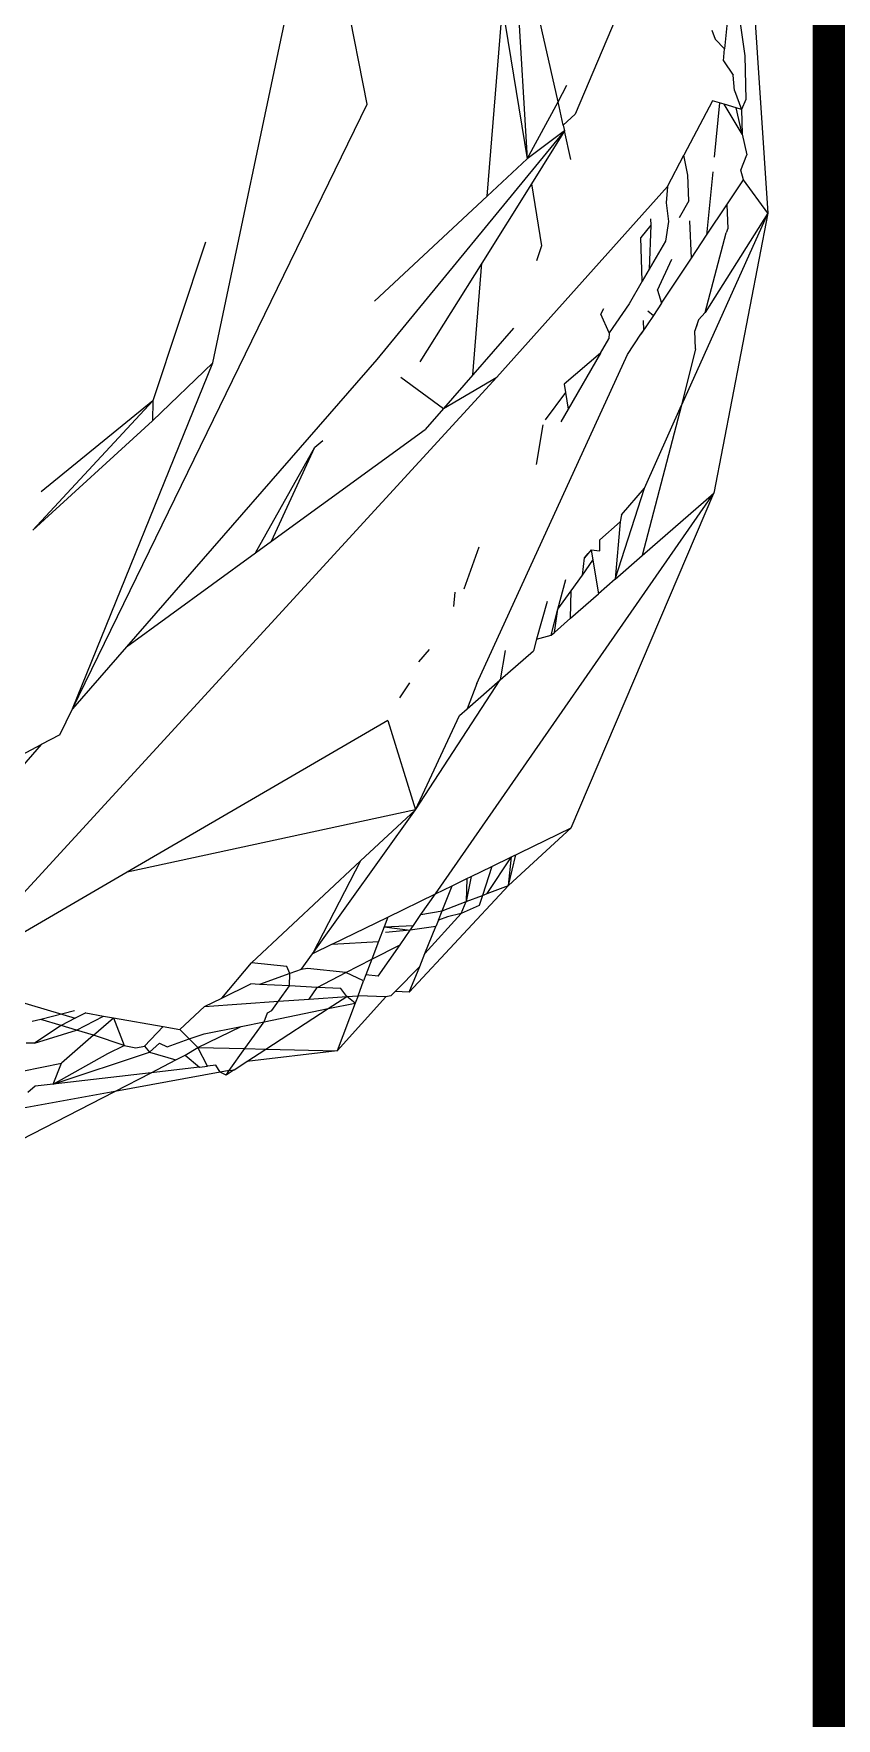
# Model space of a CAD drawing. Header units: millimetres. Extents: x 0 to 460473, y -68369 to 85219.
# Drawn here: x 231439.83 to 231444.77, y -38079.33 to -38068.96 of the extents above; entities that cross this region are included whole.
import ezdxf

# ---------------------------------------------------------------- set-up
doc = ezdxf.new("R2010")
doc.units = ezdxf.units.MM
doc.header["$LTSCALE"] = 50
doc.linetypes.add('HIDDEN2', pattern=[0.1875, 0.125, -0.0625])
doc.layers.add('fur', color=6, linetype='Continuous')
doc.layers.add('hid', color=8, linetype='HIDDEN2')

msp = doc.modelspace()

# ---------------------------------------------------------------- linework, layer by layer
at = {"layer": 'fur', "color": 40, "lineweight": 50, "true_color": 0xf8d731, "const_width": 20}
msp.add_lwpolyline([(231454.62857818, -37422.47504293), (231454.62857818, -39432.25663589), (230244.58358802, -39432.25663589), (230244.58358802, -37422.47504293)], close=True, dxfattribs=at)
at = {"layer": 'hid'}
for p, q in [((231444.17855229, -38067.40033116), (231444.35197767, -38070.0665924)), ((231440.93821631, -38070.98678581), (231441.58954578, -38067.88859025)), ((231441.8867125, -38069.3960277), (231441.58954578, -38067.88859025)), ((231442.77596284, -38068.11255619), (231442.87210933, -38069.73254141)), ((231443.06190046, -38069.38195098), (231442.77596284, -38068.11255619)), ((231444.13439803, -38068.559364), (231444.21236394, -38069.09945333)), ((231443.52346833, -38068.61428839), (231443.16724799, -38069.4573517)), ((231442.62589395, -38069.96211466), (231442.71987144, -38068.80386749)), ((231442.71987144, -38068.80386749), (231442.87210933, -38069.73254141)), ((231444.10427664, -38068.87171521), (231444.08651241, -38069.05592588)), ((231444.00851429, -38068.94061848), (231444.02975035, -38068.99722542)), ((231444.08651241, -38069.05592588), (231444.02975035, -38068.99722542)), ((231444.07940829, -38069.12959386), (231444.08651241, -38069.05592588)), ((231444.21236394, -38069.09945333), (231444.21770626, -38069.3679182)), ((231444.07940829, -38069.12959386), (231444.13857343, -38069.21874161)), ((231443.06190046, -38069.38195098), (231443.11683943, -38069.28046533)), ((231444.14777316, -38069.31182759), (231444.13857343, -38069.21874161)), ((231444.14777316, -38069.31182759), (231444.19186386, -38069.42935596)), ((231440.07328955, -38073.11519543), (231441.8867125, -38069.3960277)), ((231442.87210933, -38069.73254141), (231443.06190046, -38069.38195098)), ((231443.0942224, -38069.52544136), (231443.06190046, -38069.38195098)), ((231444.01187644, -38069.37569745), (231443.83691176, -38069.70967243)), ((231444.08486051, -38069.39745573), (231444.01187644, -38069.37569745)), ((231444.05445145, -38069.38839007), (231444.02226657, -38069.72213915)), ((231444.15840266, -38069.41938039), (231444.08486051, -38069.39745573)), ((231444.19549329, -38069.58173571), (231444.08486051, -38069.39745573)), ((231444.19186386, -38069.42935596), (231444.15840266, -38069.41938039)), ((231444.19549329, -38069.58173571), (231444.15840266, -38069.41938039)), ((231444.21770626, -38069.3679182), (231444.19186386, -38069.42935596)), ((231443.16724799, -38069.4573517), (231443.0942224, -38069.52544136)), ((231443.0942224, -38069.52544136), (231443.10210984, -38069.5612166)), ((231444.19186386, -38069.42935596), (231444.19549329, -38069.58173571)), ((231443.10210984, -38069.5612166), (231441.94633334, -38070.9677887)), ((231443.10210984, -38069.5612166), (231442.87210933, -38069.73254141)), ((231443.10210984, -38069.5612166), (231442.8975059, -38069.88746425)), ((231443.14097046, -38069.73747753), (231443.10210984, -38069.5612166)), ((231444.19549329, -38069.58173571), (231444.22448658, -38069.70864683)), ((231442.87210933, -38069.73254141), (231442.62589395, -38069.96211466)), ((231443.73531258, -38069.90360633), (231443.83691176, -38069.70967243)), ((231443.85974952, -38069.83237071), (231443.83691176, -38069.70967243)), ((231444.18690481, -38069.80178297), (231444.22448658, -38069.70864683)), ((231443.86696149, -38069.99024909), (231443.85974952, -38069.83237071)), ((231444.01361761, -38069.81182679), (231443.97586758, -38070.20328518)), ((231444.20217564, -38069.86229013), (231444.18690481, -38069.80178297)), ((231442.8975059, -38069.88746425), (231442.59248882, -38070.37382391)), ((231443.73531258, -38069.90360633), (231442.68521918, -38071.07577228)), ((231442.8975059, -38069.88746425), (231442.96002237, -38070.2688241)), ((231443.73531258, -38069.90360633), (231443.72766463, -38070.00339768)), ((231444.10093376, -38070.01483873), (231444.20217564, -38069.86229013)), ((231444.35197767, -38070.0665924), (231444.20217564, -38069.86229013)), ((231442.62589395, -38069.96211466), (231441.93270279, -38070.6084518)), ((231443.72766463, -38070.00339768), (231443.74166035, -38070.11896823)), ((231443.86696149, -38069.99024909), (231443.80629212, -38070.09498527)), ((231443.97586758, -38070.20328518), (231444.10093376, -38070.01483873)), ((231444.10093376, -38070.01483873), (231444.10632676, -38070.16061953)), ((231443.63296543, -38070.14058115), (231443.5717573, -38070.21580288)), ((231443.63296543, -38070.14058115), (231443.62350309, -38070.41054195)), ((231443.63104127, -38070.10264083), (231443.63296543, -38070.14058115)), ((231443.74166035, -38070.11896823), (231443.72217921, -38070.24019305)), ((231444.35197767, -38070.0665924), (231443.82226492, -38071.24718344)), ((231443.88307972, -38070.34309548), (231443.87263046, -38070.11434912)), ((231444.35197767, -38070.0665924), (231443.96775933, -38070.67771471)), ((231444.35197767, -38070.0665924), (231444.02050084, -38071.78866388)), ((231440.8922082, -38070.24463528), (231440.56867964, -38071.22108352)), ((231443.57989882, -38070.4858179), (231443.5717573, -38070.21580288)), ((231443.72217921, -38070.24019305), (231443.62350309, -38070.41054195)), ((231443.88307972, -38070.34309548), (231443.97586758, -38070.20328518)), ((231443.96775933, -38070.67771471), (231444.09733395, -38070.18860962)), ((231444.10632676, -38070.16061953), (231444.09733395, -38070.18860962)), ((231442.96002237, -38070.2688241), (231442.92877813, -38070.36057153)), ((231443.67386202, -38070.5408553), (231443.76273951, -38070.35014696)), ((231443.69947157, -38070.61975143), (231443.88307972, -38070.34309548)), ((231442.59248882, -38070.37382391), (231442.21162729, -38070.98112)), ((231442.53666191, -38071.06187536), (231442.59248882, -38070.37382391)), ((231443.62350309, -38070.41054195), (231443.57989882, -38070.4858179)), ((231443.57989882, -38070.4858179), (231443.49931471, -38070.62493376)), ((231443.67386202, -38070.5408553), (231443.69947157, -38070.61975143)), ((231443.32446904, -38070.68783009), (231443.34278755, -38070.65286347)), ((231443.49931471, -38070.62493376), (231443.3759209, -38070.80314707)), ((231443.69947157, -38070.61975143), (231443.64894973, -38070.69587641)), ((231443.3759209, -38070.80314707), (231443.32446904, -38070.68783009)), ((231443.64894973, -38070.69587641), (231443.57179834, -38070.81212609)), ((231443.58895808, -38070.78627026), (231443.58716733, -38070.7268799)), ((231443.61446851, -38070.66829857), (231443.64894973, -38070.69587641)), ((231443.92579515, -38070.72252369), (231443.90357194, -38070.7916934)), ((231443.92579515, -38070.72252369), (231443.91138092, -38070.76738795)), ((231443.96775933, -38070.67771471), (231443.92579515, -38070.72252369)), ((231442.78764652, -38070.77499865), (231442.53666191, -38071.06187536)), ((231443.32366444, -38070.92816647), (231443.37463565, -38070.84017266)), ((231443.3759209, -38070.80314707), (231443.37463565, -38070.84017266)), ((231443.48999754, -38070.93538139), (231443.57179834, -38070.81212609)), ((231443.57179834, -38070.81212609), (231443.58895808, -38070.78627026)), ((231443.90857116, -38070.90113217), (231443.90357194, -38070.7916934)), ((231441.94633334, -38070.9677887), (231440.40581812, -38072.73395817)), ((231442.56108173, -38072.95995089), (231443.48999754, -38070.93538139)), ((231443.32366444, -38070.92816647), (231443.09919978, -38071.11782714)), ((231443.32366444, -38070.92816647), (231443.12447834, -38071.27203013)), ((231443.90857116, -38070.90113217), (231443.82226492, -38071.24718344)), ((231442.68521918, -38071.07577228), (231439.28908159, -38074.77387662)), ((231440.07328955, -38073.11519543), (231440.93821631, -38070.98678581)), ((231440.56649697, -38071.34509275), (231440.93821631, -38070.98678581)), ((231442.09455525, -38071.07614499), (231442.35631107, -38071.26801732)), ((231442.53666191, -38071.06187536), (231442.35631107, -38071.26801732)), ((231442.35631107, -38071.26801732), (231442.68521918, -38071.07577228)), ((231443.10763246, -38071.16926772), (231442.98352023, -38071.33863785)), ((231443.09919978, -38071.11782714), (231443.10763246, -38071.16926772)), ((231443.10763246, -38071.16926772), (231443.12447834, -38071.27203013)), ((231439.82885636, -38072.01729578), (231440.56867964, -38071.22108352)), ((231440.56867964, -38071.22108352), (231439.88000177, -38071.78176514)), ((231440.56867964, -38071.22108352), (231440.56649697, -38071.34509275)), ((231442.35631107, -38071.26801732), (231442.24314664, -38071.39736485)), ((231443.12447834, -38071.27203013), (231443.07868261, -38071.35108929)), ((231443.82226492, -38071.24718344), (231443.58014531, -38072.17331427)), ((231443.59321821, -38071.75766859), (231443.82226492, -38071.24718344)), ((231439.82885636, -38072.01729578), (231440.56649697, -38071.34509275)), ((231442.96774934, -38071.36874153), (231442.92682925, -38071.61324037)), ((231441.29775534, -38072.08510451), (231442.24314664, -38071.39736485)), ((231441.56432536, -38071.50652178), (231441.61394064, -38071.46625007)), ((231441.19978902, -38072.15637164), (231441.56432536, -38071.50652178)), ((231441.29775534, -38072.08510451), (231441.56432536, -38071.50652178)), ((231442.30677653, -38074.2544706), (231444.02050084, -38071.78866388)), ((231443.14249972, -38073.84735084), (231444.02050084, -38071.78866388)), ((231443.41397081, -38072.31846763), (231443.59321821, -38071.75766859)), ((231443.45185457, -38071.92233577), (231443.59321821, -38071.75766859)), ((231443.58014531, -38072.17331427), (231444.02050084, -38071.78866388)), ((231443.31982127, -38072.07613451), (231443.44488544, -38071.96570241)), ((231443.44488544, -38071.96570241), (231443.41397081, -38072.31846763)), ((231443.45185457, -38071.92233577), (231443.44488544, -38071.96570241)), ((231441.19978902, -38072.15637164), (231441.29775534, -38072.08510451)), ((231443.31798762, -38072.14367413), (231443.31982127, -38072.07613451)), ((231440.40581812, -38072.73395817), (231441.19978902, -38072.15637164)), ((231442.57338578, -38072.12150808), (231442.48289067, -38072.37963091)), ((231443.21148435, -38072.29304289), (231443.22424957, -38072.18746104)), ((231443.21148435, -38072.29304289), (231443.27682984, -38072.20139711)), ((231443.26648103, -38072.1382678), (231443.22424957, -38072.18746104)), ((231443.22424957, -38072.18746104), (231443.24760619, -38072.16025412)), ((231443.26648103, -38072.1382678), (231443.27682984, -38072.20139711)), ((231443.26648103, -38072.1382678), (231443.31798762, -38072.14367413)), ((231443.27682984, -38072.20139711), (231443.31079529, -38072.40859141)), ((231443.41397081, -38072.31846763), (231443.58014531, -38072.17331427)), ((231443.061405, -38072.50352626), (231443.11006678, -38072.32046666)), ((231443.14274441, -38072.38944931), (231443.21148435, -38072.29304289)), ((231443.41397081, -38072.31846763), (231443.31079529, -38072.40859141)), ((231442.42108508, -38072.48632859), (231442.42819985, -38072.39864098)), ((231443.061405, -38072.50352626), (231443.14274441, -38072.38944931)), ((231443.13930351, -38072.55838942), (231443.14274441, -38072.38944931)), ((231443.13930351, -38072.55838942), (231443.31079529, -38072.40859141)), ((231442.99421818, -38072.45541269), (231442.93014464, -38072.68761636)), ((231443.01885255, -38072.66360329), (231443.061405, -38072.50352626)), ((231443.03934087, -38072.64570675), (231443.061405, -38072.50352626)), ((231443.03934087, -38072.64570675), (231443.13930351, -38072.55838942)), ((231440.40581812, -38072.73395817), (231440.07328955, -38073.11519543)), ((231442.93014464, -38072.68761636), (231442.91070348, -38072.75807147)), ((231442.93014464, -38072.68761636), (231443.01885255, -38072.66360329)), ((231443.01885255, -38072.66360329), (231443.03934087, -38072.64570675)), ((231442.26789676, -38072.75078427), (231442.20346883, -38072.82761062)), ((231442.73542904, -38072.75686274), (231442.7051811, -38072.93759519)), ((231442.7051811, -38072.93759519), (231442.91070348, -38072.75807147)), ((231442.18462918, -38073.73636772), (231442.7051811, -38072.93759519)), ((231442.50215907, -38073.11493486), (231442.7051811, -38072.93759519)), ((231442.0883597, -38073.04733251), (231442.14936272, -38072.95541475)), ((231442.56108173, -38072.95995089), (231442.50215907, -38073.11493486)), ((231439.99515724, -38073.2754378), (231440.07328955, -38073.11519543)), ((231442.45507299, -38073.15606453), (231442.50215907, -38073.11493486)), ((231442.01495354, -38073.18745118), (231440.41049958, -38074.12122453)), ((231442.01495354, -38073.18745118), (231442.18462918, -38073.73636772)), ((231442.18462918, -38073.73636772), (231442.45507299, -38073.15606453)), ((231439.88086483, -38073.33580647), (231438.99978932, -38074.34594169)), ((231439.45895485, -38073.55865719), (231439.88086483, -38073.33580647)), ((231439.99515724, -38073.2754378), (231439.88086483, -38073.33580647)), ((231442.18462918, -38073.73636772), (231440.41049958, -38074.12122453)), ((231441.55012078, -38074.62307292), (231442.18462918, -38073.73636772)), ((231441.84680825, -38074.05121462), (231442.18462918, -38073.73636772)), ((231443.14249972, -38073.84735084), (231442.7564642, -38074.20263015)), ((231442.82677131, -38074.00115688), (231443.14249972, -38073.84735084)), ((231441.17517192, -38074.67717531), (231441.84680825, -38074.05121462)), ((231441.84680825, -38074.05121462), (231441.55012078, -38074.62307292)), ((231442.62523781, -38074.25272246), (231442.77604221, -38074.02586939)), ((231442.65337183, -38074.08562785), (231442.77604221, -38074.02586939)), ((231442.7564642, -38074.20263015), (231442.80201332, -38074.01321765)), ((231442.7564642, -38074.20263015), (231442.77604221, -38074.02586939)), ((231442.77604221, -38074.02586939), (231442.82677131, -38074.00115688)), ((231442.77604221, -38074.02586939), (231442.80201332, -38074.01321765)), ((231442.80201332, -38074.01321765), (231442.82677131, -38074.00115688)), ((231440.41049958, -38074.12122453), (231439.28908159, -38074.77387662)), ((231442.4105879, -38074.20389923), (231442.50058609, -38074.16005692)), ((231442.52745597, -38074.14696735), (231442.49705469, -38074.30165307)), ((231442.50058609, -38074.16005692), (231442.49705469, -38074.30165307)), ((231442.50058609, -38074.16005692), (231442.52745597, -38074.14696735)), ((231442.52745597, -38074.14696735), (231442.65337183, -38074.08562785)), ((231442.65337183, -38074.08562785), (231442.59674569, -38074.26359859)), ((231442.01485913, -38074.39667719), (231442.30677653, -38074.2544706)), ((231442.7564642, -38074.20263015), (231442.14656934, -38074.85819713)), ((231442.21831799, -38074.38174992), (231442.30677653, -38074.2544706)), ((231442.30677653, -38074.2544706), (231442.4105879, -38074.20389923)), ((231442.34821721, -38074.35846796), (231442.4105879, -38074.20389923)), ((231442.49705469, -38074.30165307), (231442.59674569, -38074.26359859)), ((231442.59674569, -38074.26359859), (231442.57722673, -38074.32494488)), ((231442.59674569, -38074.26359859), (231442.62523781, -38074.25272246)), ((231442.62523781, -38074.25272246), (231442.7564642, -38074.20263015)), ((231442.17225574, -38074.44802697), (231442.21831799, -38074.38174992)), ((231442.21831799, -38074.38174992), (231442.34821721, -38074.35846796)), ((231442.4647346, -38074.37427072), (231442.24231193, -38074.62092527)), ((231442.32517398, -38074.41557432), (231442.34821721, -38074.35846796)), ((231442.38206724, -38074.39511747), (231442.32517398, -38074.41557432)), ((231442.34821721, -38074.35846796), (231442.49705469, -38074.30165307)), ((231442.4647346, -38074.37427072), (231442.38206724, -38074.39511747)), ((231442.4647346, -38074.37427072), (231442.49705469, -38074.30165307)), ((231442.57722673, -38074.32494488), (231442.4647346, -38074.37427072)), ((231441.67271442, -38074.56335184), (231442.01485913, -38074.39667719)), ((231441.99188008, -38074.45711885), (231441.95739935, -38074.54781332)), ((231442.01485913, -38074.39667719), (231441.99188008, -38074.45711885)), ((231441.99188008, -38074.45711885), (231442.17225574, -38074.44802697)), ((231441.99188008, -38074.45711885), (231442.15137964, -38074.47806474)), ((231442.15137964, -38074.47806474), (231441.99942221, -38074.4916115)), ((231442.08954198, -38074.56704037), (231442.15137964, -38074.47806474)), ((231442.15137964, -38074.47806474), (231442.17225574, -38074.44802697)), ((231442.30969829, -38074.45392659), (231442.15137964, -38074.47806474)), ((231442.24231193, -38074.62092527), (231442.30969829, -38074.45392659)), ((231442.32517398, -38074.41557432), (231442.30969829, -38074.45392659)), ((231441.67271442, -38074.56335184), (231441.55012078, -38074.62307292)), ((231441.67271442, -38074.56335184), (231441.95739935, -38074.54781332)), ((231441.95739935, -38074.54781332), (231441.91623697, -38074.65608248)), ((231441.91623697, -38074.65608248), (231442.08954198, -38074.56704037)), ((231441.95552019, -38074.75987875), (231442.08954198, -38074.56704037)), ((231440.99217355, -38074.89487505), (231441.17517192, -38074.67717531)), ((231441.39190826, -38074.70014562), (231441.17517192, -38074.67717531)), ((231441.41109278, -38074.74424622), (231441.39190826, -38074.70014562)), ((231441.48186629, -38074.71879852), (231441.55012078, -38074.62307292)), ((231441.75547939, -38074.73867788), (231441.91623697, -38074.65608248)), ((231441.91623697, -38074.65608248), (231441.87982512, -38074.75185638)), ((231442.21031301, -38074.70022585), (231442.06019445, -38074.85376778)), ((231442.14656934, -38074.85819713), (231442.21031301, -38074.70022585)), ((231442.21031301, -38074.70022585), (231442.24231193, -38074.62092527)), ((231440.99217355, -38074.89487505), (231441.1702404, -38074.80813038)), ((231441.22553609, -38074.81096597), (231441.1702404, -38074.80813038)), ((231441.41109278, -38074.74424622), (231441.22553609, -38074.81096597)), ((231441.40942507, -38074.82039591), (231441.41109278, -38074.74424622)), ((231441.48186629, -38074.71879852), (231441.41109278, -38074.74424622)), ((231441.51961863, -38074.71368071), (231441.48186629, -38074.71879852)), ((231441.75547939, -38074.73867788), (231441.51961863, -38074.71368071)), ((231441.5794586, -38074.82911534), (231441.75547939, -38074.73867788)), ((231441.86539502, -38074.7898118), (231441.75547939, -38074.73867788)), ((231441.83098968, -38074.88030796), (231441.86539502, -38074.7898118)), ((231441.87982512, -38074.75185638), (231441.86539502, -38074.7898118)), ((231441.95552019, -38074.75987875), (231441.87982512, -38074.75185638)), ((231439.72446021, -38074.9100582), (231440.09026443, -38075.01925535)), ((231440.88619001, -38074.94650458), (231440.99217355, -38074.89487505)), ((231440.88619001, -38074.94650458), (231441.34229243, -38074.91454814)), ((231441.40942507, -38074.82039591), (231441.22553609, -38074.81096597)), ((231441.30131034, -38074.97202471), (231441.34229243, -38074.91454814)), ((231441.34229243, -38074.91454814), (231441.40942507, -38074.82039591)), ((231441.34229243, -38074.91454814), (231441.52927176, -38074.90144758)), ((231441.5794586, -38074.82911534), (231441.40942507, -38074.82039591)), ((231441.52927176, -38074.90144758), (231441.5794586, -38074.82911534)), ((231441.52927176, -38074.90144758), (231441.76276632, -38074.88508798)), ((231441.72464021, -38074.83656034), (231441.5794586, -38074.82911534)), ((231441.64748046, -38074.95997547), (231441.76276632, -38074.88508798)), ((231442.00171175, -38074.88773769), (231441.70166294, -38075.22047538)), ((231441.76276632, -38074.88508798), (231441.72464021, -38074.83656034)), ((231441.76276632, -38074.88508798), (231441.83098968, -38074.88030796)), ((231441.81357896, -38074.92610329), (231441.76276632, -38074.88508798)), ((231441.83098968, -38074.88030796), (231441.81357896, -38074.92610329)), ((231442.00171175, -38074.88773769), (231441.83098968, -38074.88030796)), ((231442.03327507, -38074.88130104), (231442.00171175, -38074.88773769)), ((231442.06019445, -38074.85376778), (231442.03327507, -38074.88130104)), ((231442.14656934, -38074.85819713), (231442.06019445, -38074.85376778)), ((231440.08604261, -38074.97412061), (231439.87941011, -38075.02622844)), ((231440.15532872, -38074.98639619), (231440.09026443, -38075.01925535)), ((231440.0981702, -38075.09194345), (231440.26399191, -38075.0056483)), ((231440.15532872, -38074.98639619), (231440.26399191, -38075.0056483)), ((231440.20284273, -38075.12338683), (231440.32521439, -38075.01649524)), ((231440.26399191, -38075.0056483), (231440.32521439, -38075.01649524)), ((231440.32521439, -38075.01649524), (231440.63122209, -38075.07071135)), ((231440.32521439, -38075.01649524), (231440.39213425, -38075.18718219)), ((231440.73348062, -38075.08882873), (231440.88619001, -38074.94650458)), ((231441.25246422, -38075.04053045), (231441.64748046, -38074.95997547)), ((231441.25246422, -38075.04053045), (231441.27304271, -38074.9865483)), ((231441.26359809, -38075.20933811), (231441.64748046, -38074.95997547)), ((231441.27304271, -38074.9865483), (231441.30131034, -38074.97202471)), ((231441.64748046, -38074.95997547), (231441.81357896, -38074.92610329)), ((231441.81357896, -38074.92610329), (231441.70166294, -38075.22047538)), ((231439.87941011, -38075.02622844), (231439.82452508, -38075.04006915)), ((231440.00296475, -38075.06334396), (231439.84060988, -38075.17316035)), ((231439.84060988, -38075.17316035), (231440.0981702, -38075.09194345)), ((231440.00296475, -38075.06334396), (231439.87941011, -38075.02622844)), ((231440.09026443, -38075.01925535), (231440.00296475, -38075.06334396)), ((231440.0981702, -38075.09194345), (231440.00296475, -38075.06334396)), ((231440.20284273, -38075.12338683), (231440.0981702, -38075.09194345)), ((231440.51767863, -38075.19037401), (231440.63122209, -38075.07071135)), ((231440.63122209, -38075.07071135), (231440.73348062, -38075.08882873)), ((231440.7920802, -38075.14628918), (231440.73348062, -38075.08882873)), ((231440.7920802, -38075.14628918), (231440.88469709, -38075.11552856)), ((231440.8455397, -38075.19870948), (231441.11237151, -38075.06909931)), ((231440.88469709, -38075.11552856), (231441.11237151, -38075.06909931)), ((231441.11237151, -38075.06909931), (231441.25246422, -38075.04053045)), ((231441.13444189, -38075.20605447), (231441.25246422, -38075.04053045)), ((231439.84060988, -38075.17316035), (231439.78815826, -38075.17182683)), ((231440.20284273, -38075.12338683), (231440.00690975, -38075.29453422)), ((231440.39213425, -38075.18718219), (231440.20284273, -38075.12338683)), ((231440.2904676, -38075.23670876), (231440.39213425, -38075.18718219)), ((231440.39213425, -38075.18718219), (231440.46297433, -38075.20152976)), ((231440.46297433, -38075.20152976), (231440.51767863, -38075.19037401)), ((231440.51767863, -38075.19037401), (231440.54844846, -38075.22720598)), ((231440.54844846, -38075.22720598), (231440.60934822, -38075.17167998)), ((231440.60934822, -38075.17167998), (231440.65552257, -38075.19387852)), ((231440.65552257, -38075.19387852), (231440.7920802, -38075.14628918)), ((231440.76607032, -38075.24702488), (231440.8455397, -38075.19870948)), ((231440.8455397, -38075.19870948), (231440.7920802, -38075.14628918)), ((231440.90449175, -38075.31357163), (231440.8455397, -38075.19870948)), ((231440.8455397, -38075.19870948), (231441.13444189, -38075.20605447)), ((231441.03814818, -38075.34110452), (231441.13444189, -38075.20605447)), ((231441.13444189, -38075.20605447), (231441.26359809, -38075.20933811)), ((231441.1466758, -38075.28528859), (231441.26359809, -38075.20933811)), ((231441.70166294, -38075.22047538), (231441.1466758, -38075.28528859)), ((231441.26359809, -38075.20933811), (231441.70166294, -38075.22047538)), ((231439.76472653, -38075.34464922), (231440.00690975, -38075.29453422)), ((231439.95430422, -38075.42453763), (231440.54844846, -38075.22720598)), ((231439.95430422, -38075.42453763), (231440.2904676, -38075.23670876)), ((231439.95430422, -38075.42453763), (231440.00690975, -38075.29453422)), ((231440.54844846, -38075.22720598), (231440.71011972, -38075.27577165)), ((231440.55773035, -38075.35406756), (231440.71011972, -38075.27577165)), ((231440.85513925, -38075.31933518), (231440.55773035, -38075.35406756)), ((231440.71011972, -38075.27577165), (231440.76607032, -38075.24702488)), ((231440.76607032, -38075.24702488), (231440.85513925, -38075.31933518)), ((231440.85513925, -38075.31933518), (231440.90449175, -38075.31357163)), ((231440.95648646, -38075.30749952), (231440.90449175, -38075.31357163)), ((231440.98272197, -38075.35118118), (231440.95648646, -38075.30749952)), ((231441.0695339, -38075.33539849), (231441.1466758, -38075.28528859)), ((231439.95430422, -38075.42453763), (231439.84322891, -38075.43750937)), ((231440.55773035, -38075.35406756), (231439.95430422, -38075.42453763)), ((231440.98272197, -38075.35118118), (231440.33368882, -38075.46917752)), ((231440.33368882, -38075.46917752), (231440.55773035, -38075.35406756)), ((231441.03814818, -38075.34110452), (231440.98272197, -38075.35118118)), ((231441.01864819, -38075.36845288), (231440.98272197, -38075.35118118)), ((231441.0695339, -38075.33539849), (231441.01864819, -38075.36845288)), ((231441.01864819, -38075.36845288), (231441.03814818, -38075.34110452)), ((231441.03814818, -38075.34110452), (231441.0695339, -38075.33539849)), ((231440.33368882, -38075.46917752), (231438.6244392, -38075.77992465)), ((231439.06372235, -38076.12167168), (231440.33368882, -38075.46917752)), ((231439.84322891, -38075.43750937), (231439.79904594, -38075.47610318))]:
    msp.add_line(p, q, dxfattribs=at)

doc.saveas('drawing.dxf')
